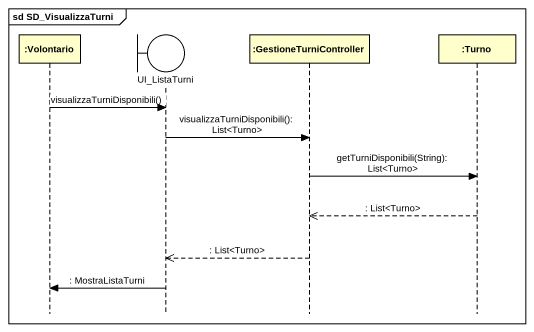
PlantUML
@startuml
mainframe sd SD_VisualizzaTurni
hide footbox
participant ":Volontario" as Volontario
boundary UI_ListaTurni
participant ":GestioneTurniController" as GestioneTurniController
participant ":Turno" as Turno

Volontario -> UI_ListaTurni : visualizzaTurniDisponibili()
UI_ListaTurni -> GestioneTurniController : visualizzaTurniDisponibili(): List<Turno>
GestioneTurniController -> Turno : getTurniDisponibili(String): List<Turno>
Turno -->> GestioneTurniController : : List<Turno>
GestioneTurniController -->> UI_ListaTurni : : List<Turno>
UI_ListaTurni -> Volontario : : MostraListaTurni
@enduml
